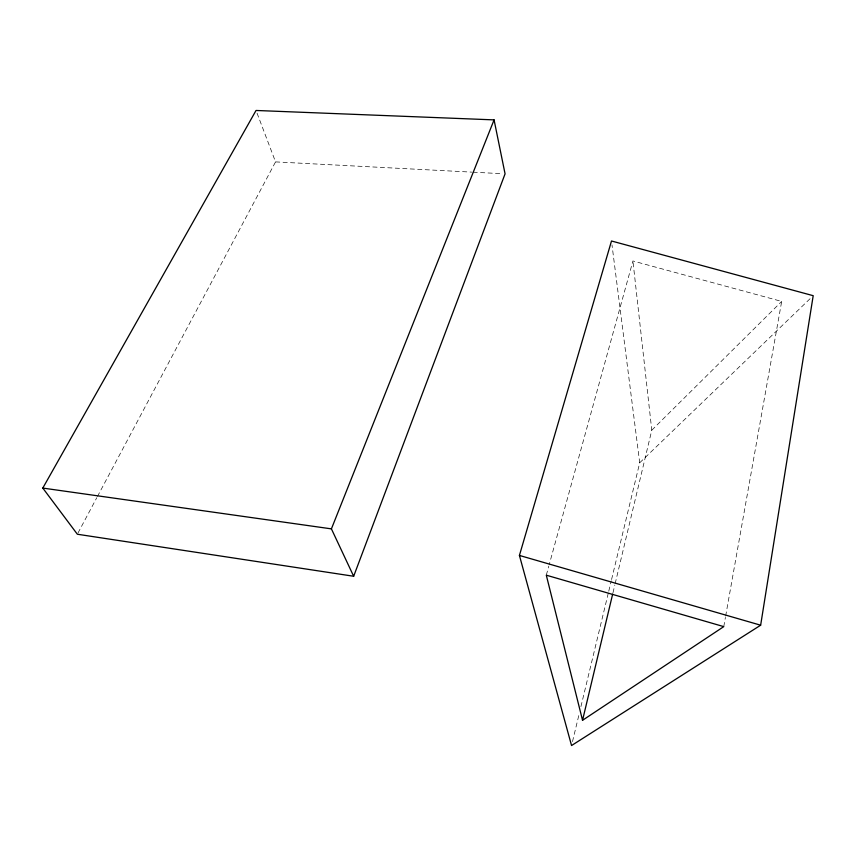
<?xml version="1.0" encoding="UTF-8"?>
<svg xmlns="http://www.w3.org/2000/svg" width="856" height="856" viewBox="0 0 856 856"><rect width="100%" height="100%" fill="white"/><g stroke="black" fill="none" stroke-linecap="round" stroke-linejoin="round"><path stroke-width="0.64" stroke-dasharray="4.28 3.21" d="M723.769 626.624L725.407 617.411M725.642 616.095L781.688 301.419L632.926 260.973L549.135 564.885M612.971 592.812L614.833 585.001M615.143 583.706L651.78 430.194L632.926 260.973M572.482 741.638L579.052 714.407M580.924 706.617L608.445 592.48M608.755 591.186L611.259 580.807M611.569 579.512L639.71 462.775L611.997 244.955M546.299 575.189L548.782 566.169M77.971 533.042L96.792 497.7M97.424 496.523L275.546 161.891L256.961 112.917M651.78 430.194L781.688 301.419M639.71 462.775L811.285 297.535M275.546 161.891L471.71 172.12M473.047 172.184L502.397 173.715"/><path stroke-width="1.28" d="M760.652 625.201L813.2 295.684L611.494 240.996L519.421 555.437L571.551 745.533L760.652 625.201L519.421 555.437M582.54 720.303L546.299 575.189L723.769 626.624L582.54 720.303L612.661 594.107M353.667 576.259L505.072 173.854L494.073 119.883L256.04 110.467L42.8 488.07L77.35 534.23L353.667 576.259L331.411 528.869L494.073 119.883M42.8 488.07L331.411 528.869"/></g></svg>
